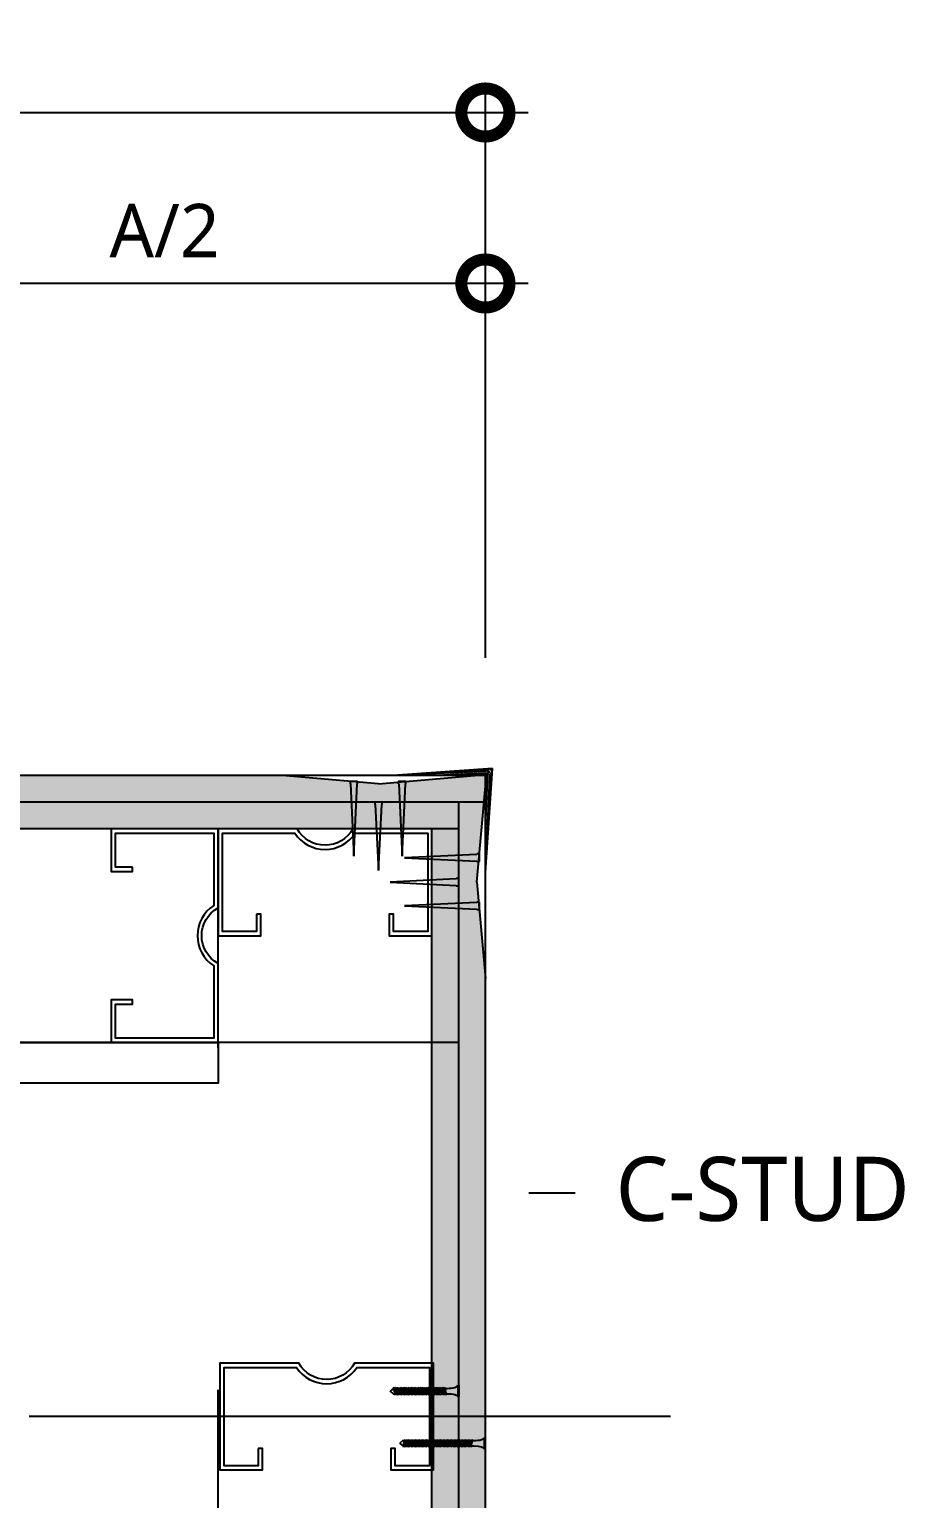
# Model space of a CAD drawing. Header units: millimetres. Extents: x 465 to 41696, y 198 to 5730.
# Drawn here: x 14993 to 15402, y 5003 to 5691 of the extents above; entities that cross this region are included whole.
import ezdxf

# ---------------------------------------------------------------- set-up
doc = ezdxf.new("R2010")
doc.units = ezdxf.units.MM
doc.header["$LTSCALE"] = 200
for name, pattern in [('CEN', [62, 60, -1, 0, -1]), ('CEN-GAUN', [32.2, 30, -1, 0.2, -1]), ('HID', [2.3, 1.5, -0.8])]:
    doc.linetypes.add(name, pattern=pattern)
doc.layers.get('DEFPOINTS').update_dxf_attribs({"color": 137})
for name, color, linetype in [('01석고보드', 73, 'Continuous'), ('01하지철물', 8, 'Continuous'), ('02 S-COL', 2, 'Continuous'), ('1', 1, 'Continuous'), ('4', 4, 'Continuous'), ('8', 8, 'Continuous'), ('cen', 1, 'CEN'), ('DIM', 7, 'Continuous'), ('LEAD', 6, 'Continuous'), ('TEXT', 3, 'Continuous')]:
    doc.layers.add(name, color=color, linetype=linetype)
doc.styles.add('arial', font='arial.ttf')
doc.styles.add('스타일1', font='malgun.ttf')
doc.dimstyles.new('CJA$0', dxfattribs={"dimscale": 300, "dimtxt": 2.7, "dimasz": 1, "dimexe": 2, "dimexo": 3, "dimgap": 1, "dimtad": 1, "dimdec": 0, "dimzin": 1, "dimdsep": 46, "dimtxsty": 'arial', "dimblk": 'DOT', "dimcen": 0.09, "dimdle": 1, "dimclrd": 256, "dimclre": 256, "dimclrt": 3, "dimadec": 0, "dimazin": 0, "dimtfac": 1, "dimtdec": 0, "dimtmove": 2, "dimatfit": 3, "dimldrblk": 'DOT', "dimfxl": 1, "dimtolj": 1, "dimtzin": 1, "dimarcsym": 0})

# ---------------------------------------------------------------- blocks, each defined once
blk = doc.blocks.new('_DotSmall')
at = {"color": 0, "linetype": 'ByBlock', "const_width": 0.5}
blk.add_lwpolyline([(-0.0625, 0, 1), (0.0625, 0, 1)], format="xyb", close=True, dxfattribs=at)
blk = doc.blocks.new('*D87')
at = {"layer": 'DEFPOINTS', "color": 0, "transparency": 16777216}
for p in [(15205.79, 5652.05), (14605.79, 5366.88), (15205.79, 5366.88)]:
    blk.add_point(p, dxfattribs=at)
at = {"layer": 'DIM', "color": 7, "lineweight": -2, "transparency": 16777216}
for p, q in [((14605.79, 5396.88), (14605.79, 5662.05)), ((15205.79, 5396.88), (15205.79, 5662.05)), ((14585.79, 5652.05), (15225.79, 5652.05))]:
    blk.add_line(p, q, dxfattribs=at)
at = {"layer": 'DIM', "color": 7, "lineweight": -2, "transparency": 16777216, "xscale": 45, "yscale": 45, "zscale": 45, "rotation": 180}
blk.add_blockref('_DotSmall', (14605.79, 5652.05), dxfattribs=at)
at = {"layer": 'DIM', "color": 7, "lineweight": -2, "transparency": 16777216, "xscale": 45, "yscale": 45, "zscale": 45}
blk.add_blockref('_DotSmall', (15205.79, 5652.05), dxfattribs=at)
at = {"layer": 'DIM', "color": 3, "transparency": 16777216, "insert": (14905.79, 5674.55), "char_height": 25, "attachment_point": 5, "style": '스타일1'}
blk.add_mtext('\\A1;A', dxfattribs=at)
blk = doc.blocks.new('_DOT')
at = {"color": 0, "linetype": 'ByBlock'}
blk.add_line((-0.5, 0), (-1, 0), dxfattribs=at)
at = {"color": 0, "linetype": 'ByBlock', "const_width": 0.5}
blk.add_lwpolyline([(-0.25, 0, 1), (0.25, 0, 1)], format="xyb", close=True, dxfattribs=at)
blk = doc.blocks.new('*D89')
at = {"layer": 'DEFPOINTS', "color": 0, "transparency": 16777216}
for p in [(14905.79, 5572.05), (14905.79, 5398.97), (15205.79, 5366.88)]:
    blk.add_point(p, dxfattribs=at)
at = {"layer": 'DIM', "color": 7, "lineweight": -2, "transparency": 16777216}
for p, q in [((14905.79, 5428.97), (14905.79, 5582.05)), ((15205.79, 5396.88), (15205.79, 5582.05)), ((15225.79, 5572.05), (14885.79, 5572.05))]:
    blk.add_line(p, q, dxfattribs=at)
at = {"layer": 'DIM', "color": 7, "lineweight": -2, "transparency": 16777216, "xscale": 45, "yscale": 45, "zscale": 45, "rotation": 180}
blk.add_blockref('_DotSmall', (14905.79, 5572.05), dxfattribs=at)
at = {"layer": 'DIM', "color": 7, "lineweight": -2, "transparency": 16777216, "xscale": 45, "yscale": 45, "zscale": 45}
blk.add_blockref('_DotSmall', (15205.79, 5572.05), dxfattribs=at)
at = {"layer": 'DIM', "color": 3, "transparency": 16777216, "insert": (15055.79, 5596.82), "char_height": 25, "attachment_point": 5, "style": '스타일1'}
blk.add_mtext('\\A1;A/2', dxfattribs=at)

msp = doc.modelspace()

# ---------------------------------------------------------------- hatches: boundary and pattern name
at = {"layer": '1'}
h = msp.add_hatch(dxfattribs=at)
h.set_pattern_fill('ANSI31', color=256, scale=0.1, style=0)
h.set_pattern_definition([(45, (4893.61914, -13272.5427), (-0.224506403, 0.224506403), [])])
h.paths.add_polyline_path([(15201.92, 5343.53), (15201.92, 5344.63), (15162.62, 5341.89), (15175.74, 5341.89), (15175.72, 5342.39)])
h.paths.add_polyline_path([(15207.63, 5342.39), (15206.29, 5311.82), (15205.79, 5311.84), (15205.79, 5296.53), (15209.11, 5345.13), (15201.92, 5344.63), (15201.92, 5343.53), (15206.29, 5343.73, -1.92106)])
h.paths.add_polyline_path([(15207.15, 5342.93, 5.650939), (15206.83, 5343.25), (15201.92, 5343.03), (15201.92, 5341.89), (15205.79, 5341.89), (15205.79, 5311.84)])
h.paths.add_polyline_path([(15201.92, 5343.03), (15175.74, 5341.89), (15201.92, 5341.89)])
at = {"layer": '8'}
h = msp.add_hatch(dxfattribs=at)
h.set_pattern_fill('AR-SAND', color=256, scale=5, style=0)
h.set_pattern_definition([(37.5, (21405.579, 3682.869), (-0.314967, 9.634119), [0, -7.6, 0, -8.5, 0, -8.125]), (7.5, (21405.579, 3682.869), (8.848884, 14.11073), [0, -4.1, 0, -6.85, 0, -2.625]), (327.5, (21399.429, 3682.869), (15.570709, 0.028295), [0, -2.5, 0, -9, 0, -11.75]), (317.5, (21399.429, 3682.869), (15.030633, 4.388378), [0, -1.25, 0, -5.9, 0, -6.75])])
h.paths.add_polyline_path([(14618.29, 5341.21), (14610.79, 5341.88), (14605.79, 5341.88), (14605.79, 5336.88), (14609.79, 5291.88), (14605.79, 5246.88), (14605.79, 4836.88), (14609.79, 4791.88), (14606.46, 4754.38), (14618.29, 4754.38)])
h.paths.add_polyline_path([(14630.79, 5329.38), (14618.29, 5329.38), (14618.29, 4766.88), (14630.79, 4766.88)])
h.paths.add_polyline_path([(15193.29, 5329.38), (14630.79, 5329.38), (14630.79, 5316.88), (15193.29, 5316.88)])
h.paths.add_polyline_path([(15205.79, 5336.88), (15205.79, 5341.88), (15200.79, 5341.88), (15155.79, 5337.88), (15110.79, 5341.88), (14700.79, 5341.88), (14655.79, 5337.88), (14618.29, 5341.21), (14618.29, 5329.38), (15205.13, 5329.38)])
h.paths.add_polyline_path([(15193.29, 5316.88), (15180.79, 5316.88), (15180.79, 4754.38), (15193.29, 4754.38)])
h.paths.add_polyline_path([(15205.79, 5246.88), (15201.79, 5291.88), (15205.13, 5329.38), (15193.29, 5329.38), (15193.29, 4742.55), (15200.79, 4741.88), (15205.79, 4741.88), (15205.79, 4746.88), (15201.79, 4791.88), (15205.79, 4836.88)])

# ---------------------------------------------------------------- linework, layer by layer
at = {"layer": '01석고보드'}
for p, q in [((15155.79, 5337.88), (15110.79, 5341.88)), ((15155.79, 5337.88), (15200.79, 5341.88)), ((15201.79, 5291.88), (15205.79, 5336.88)), ((15205.79, 5329.38), (14618.29, 5329.38)), ((15193.29, 4741.88), (15193.29, 5329.38)), ((15193.29, 5316.88), (14630.79, 5316.88)), ((15180.79, 4754.38), (15180.79, 5316.88)), ((15201.79, 5291.88), (15205.79, 5246.88))]:
    msp.add_line(p, q, dxfattribs=at)
msp.add_lwpolyline([(14605.79, 5341.88), (14605.79, 4741.88), (15205.79, 4741.88), (15205.79, 5341.88)], close=True, dxfattribs=at)
at = {"layer": '01하지철물', "color": 4}
for p, q in [((15142.54, 5339.06), (15142.54, 5337.92)), ((15146.04, 5339.06), (15142.54, 5339.06)), ((15142.54, 5337.92), (15142.73, 5337.92)), ((15142.73, 5337.92), (15144.29, 5304.06)), ((15144.29, 5304.06), (15145.85, 5337.92)), ((15145.85, 5337.92), (15146.04, 5337.92)), ((15146.04, 5337.92), (15146.04, 5339.06)), ((15165.04, 5339.06), (15165.04, 5337.92)), ((15168.54, 5339.06), (15165.04, 5339.06)), ((15165.04, 5337.92), (15165.23, 5337.92)), ((15165.23, 5337.92), (15166.79, 5304.06)), ((15166.79, 5304.06), (15168.35, 5337.92)), ((15168.35, 5337.92), (15168.54, 5337.92)), ((15168.54, 5337.92), (15168.54, 5339.06)), ((15157.54, 5329.38), (15154.04, 5329.38)), ((15154.04, 5329.38), (15154.04, 5328.25)), ((15154.04, 5328.25), (15154.24, 5328.25)), ((15154.24, 5328.25), (15155.79, 5297.38)), ((15155.79, 5297.38), (15157.35, 5328.25)), ((15157.35, 5328.25), (15157.54, 5328.25)), ((15157.54, 5328.25), (15157.54, 5329.38)), ((15201.84, 5304.94), (15167.97, 5303.38)), ((15167.97, 5303.38), (15201.84, 5301.82)), ((15202.97, 5305.13), (15201.84, 5305.13)), ((15201.84, 5305.13), (15201.84, 5304.94)), ((15201.84, 5301.82), (15201.84, 5301.63)), ((15201.84, 5301.63), (15202.97, 5301.63)), ((15202.97, 5301.63), (15202.97, 5305.13)), ((15192.16, 5293.63), (15192.16, 5293.44)), ((15193.29, 5293.63), (15192.16, 5293.63)), ((15193.29, 5290.13), (15193.29, 5293.63)), ((15192.16, 5293.44), (15161.29, 5291.88)), ((15161.29, 5291.88), (15192.16, 5290.32)), ((15192.16, 5290.32), (15192.16, 5290.13)), ((15192.16, 5290.13), (15193.29, 5290.13)), ((15201.84, 5282.44), (15167.97, 5280.88)), ((15167.97, 5280.88), (15201.84, 5279.32)), ((15201.84, 5282.63), (15201.84, 5282.44)), ((15202.97, 5282.63), (15201.84, 5282.63)), ((15202.97, 5279.13), (15202.97, 5282.63)), ((15201.84, 5279.32), (15201.84, 5279.13)), ((15201.84, 5279.13), (15202.97, 5279.13))]:
    msp.add_line(p, q, dxfattribs=at)
at = {"layer": '02 S-COL', "linetype": 'Continuous'}
msp.add_lwpolyline([(14730.79, 5197.88), (14730.79, 5216.88), (15080.79, 5216.88), (15080.79, 5197.88), (14926.79, 5197.88, 0.414214), (14911.79, 5182.88), (14911.79, 4900.88, 0.414214), (14926.79, 4885.88), (15080.79, 4885.88), (15080.79, 4866.88), (14730.79, 4866.88), (14730.79, 4885.88), (14884.79, 4885.88, 0.414214), (14899.79, 4900.88), (14899.79, 5182.88, 0.414214), (14884.79, 5197.88)], format="xyb", close=True, dxfattribs=at)
at = {"layer": '1'}
for p, q in [((15209.11, 5345.13), (15162.62, 5341.89)), ((15205.79, 5296.53), (15209.11, 5345.13))]:
    msp.add_line(p, q, dxfattribs=at)
at = {"layer": '4'}
for points in [[(15040.79, 5298.88), (15032.79, 5298.88), (15032.79, 5314.88), (15078.79, 5314.88), (15078.79, 5281.01, 0.542783), (15078.79, 5252.75), (15078.79, 5218.88), (15032.79, 5218.88), (15032.79, 5234.88), (15040.79, 5234.88), (15040.79, 5236.88), (15030.79, 5236.88), (15030.79, 5216.88), (15080.79, 5216.88), (15080.79, 5253.88, -0.589997), (15080.79, 5279.88), (15080.79, 5316.88), (15030.79, 5316.88), (15030.79, 5296.88), (15040.79, 5296.88)], [(15098.79, 5276.88), (15098.79, 5268.88), (15082.79, 5268.88), (15082.79, 5314.88), (15116.66, 5314.88, 0.542783), (15144.93, 5314.88), (15178.79, 5314.88), (15178.79, 5268.88), (15162.79, 5268.88), (15162.79, 5276.88), (15160.79, 5276.88), (15160.79, 5266.88), (15180.79, 5266.88), (15180.79, 5316.88), (15143.79, 5316.88, -0.589997), (15117.79, 5316.88), (15080.79, 5316.88), (15080.79, 5266.88), (15100.79, 5266.88), (15100.79, 5276.88)], [(15099.58, 5026.88), (15099.58, 5018.88), (15083.58, 5018.88), (15083.58, 5064.88), (15117.45, 5064.88, 0.542783), (15145.71, 5064.88), (15179.58, 5064.88), (15179.58, 5018.88), (15163.58, 5018.88), (15163.58, 5026.88), (15161.58, 5026.88), (15161.58, 5016.88), (15181.58, 5016.88), (15181.58, 5066.88), (15144.58, 5066.88, -0.589997), (15118.58, 5066.88), (15081.58, 5066.88), (15081.58, 5016.88), (15101.58, 5016.88), (15101.58, 5026.88)]]:
    msp.add_lwpolyline(points, format="xyb", close=True, dxfattribs=at)
at = {"layer": '8', "linetype": 'HID'}
for p, q in [((15080.79, 4754.38), (15080.79, 5316.88)), ((15193.29, 5216.88), (14630.79, 5216.88))]:
    msp.add_line(p, q, dxfattribs=at)
at = {"layer": '8'}
for p, q in [((15162.79, 5055.06), (15161.29, 5053.81)), ((15162.69, 5052.56), (15161.29, 5053.81)), ((15162.79, 5055.06), (15163.09, 5055.56)), ((15162.79, 5055.06), (15163.39, 5052.56)), ((15163.09, 5055.56), (15163.39, 5055.06)), ((15163.39, 5055.06), (15163.39, 5052.56)), ((15163.39, 5055.06), (15164.09, 5055.06)), ((15163.39, 5055.06), (15163.99, 5052.56)), ((15164.09, 5055.06), (15164.39, 5055.56)), ((15164.09, 5055.06), (15164.69, 5052.56)), ((15164.39, 5055.56), (15164.69, 5055.06)), ((15164.69, 5055.06), (15164.69, 5052.56)), ((15164.69, 5055.06), (15165.39, 5055.06)), ((15164.69, 5055.06), (15165.29, 5052.56)), ((15165.39, 5055.06), (15165.69, 5055.56)), ((15165.39, 5055.06), (15165.99, 5052.56)), ((15165.69, 5055.56), (15165.99, 5055.06)), ((15165.99, 5055.06), (15165.99, 5052.56)), ((15165.99, 5055.06), (15166.69, 5055.06)), ((15165.99, 5055.06), (15166.59, 5052.56)), ((15166.69, 5055.06), (15166.99, 5055.56)), ((15166.69, 5055.06), (15167.29, 5052.56)), ((15166.99, 5055.56), (15167.29, 5055.06)), ((15167.29, 5055.06), (15167.29, 5052.56)), ((15167.29, 5055.06), (15167.89, 5052.56)), ((15167.29, 5055.06), (15167.99, 5055.06)), ((15167.99, 5055.06), (15168.29, 5055.56)), ((15167.99, 5055.06), (15168.59, 5052.56)), ((15168.29, 5055.56), (15168.59, 5055.06)), ((15168.59, 5055.06), (15168.59, 5052.56)), ((15168.59, 5055.06), (15169.29, 5055.06)), ((15168.59, 5055.06), (15169.19, 5052.56)), ((15169.29, 5055.06), (15169.59, 5055.56)), ((15169.29, 5055.06), (15169.89, 5052.56)), ((15169.59, 5055.56), (15169.89, 5055.06)), ((15169.89, 5055.06), (15169.89, 5052.56)), ((15169.89, 5055.06), (15170.49, 5052.56)), ((15169.89, 5055.06), (15170.59, 5055.06)), ((15170.59, 5055.06), (15170.89, 5055.56)), ((15170.59, 5055.06), (15171.19, 5052.56)), ((15170.89, 5055.56), (15171.19, 5055.06)), ((15171.19, 5055.06), (15171.19, 5052.56)), ((15171.19, 5055.06), (15171.89, 5055.06)), ((15171.19, 5055.06), (15171.79, 5052.56)), ((15171.89, 5055.06), (15172.19, 5055.56)), ((15171.89, 5055.06), (15172.49, 5052.56)), ((15172.19, 5055.56), (15172.49, 5055.06)), ((15172.49, 5055.06), (15172.49, 5052.56)), ((15172.49, 5055.06), (15173.09, 5052.56)), ((15172.49, 5055.06), (15173.19, 5055.06)), ((15173.19, 5055.06), (15173.49, 5055.56)), ((15173.19, 5055.06), (15173.79, 5052.56)), ((15173.49, 5055.56), (15173.79, 5055.06)), ((15173.79, 5055.06), (15173.79, 5052.56)), ((15173.79, 5055.06), (15174.49, 5055.06)), ((15173.79, 5055.06), (15174.39, 5052.56)), ((15174.49, 5055.06), (15174.79, 5055.56)), ((15174.49, 5055.06), (15175.09, 5052.56)), ((15174.79, 5055.56), (15175.09, 5055.06)), ((15175.09, 5055.06), (15175.09, 5052.56)), ((15175.09, 5055.06), (15175.69, 5052.56)), ((15175.09, 5055.06), (15175.79, 5055.06)), ((15175.79, 5055.06), (15176.09, 5055.56)), ((15175.79, 5055.06), (15176.39, 5052.56)), ((15176.09, 5055.56), (15176.39, 5055.06)), ((15176.39, 5055.06), (15176.39, 5052.56)), ((15176.39, 5055.06), (15177.09, 5055.06)), ((15176.39, 5055.06), (15176.99, 5052.56)), ((15177.09, 5055.06), (15177.39, 5055.56)), ((15177.09, 5055.06), (15177.69, 5052.56)), ((15177.39, 5055.56), (15177.69, 5055.06)), ((15177.69, 5055.06), (15177.69, 5052.56)), ((15177.69, 5055.06), (15178.29, 5052.56)), ((15177.69, 5055.06), (15178.39, 5055.06)), ((15178.39, 5055.06), (15178.69, 5055.56)), ((15178.39, 5055.06), (15178.99, 5052.56)), ((15178.69, 5055.56), (15178.99, 5055.06)), ((15178.99, 5055.06), (15178.99, 5052.56)), ((15178.99, 5055.06), (15179.69, 5055.06)), ((15178.99, 5055.06), (15179.59, 5052.56)), ((15179.69, 5055.06), (15179.99, 5055.56)), ((15179.69, 5055.06), (15180.29, 5052.56)), ((15179.99, 5055.56), (15180.29, 5055.06)), ((15180.29, 5055.06), (15180.29, 5052.56)), ((15180.29, 5055.06), (15180.89, 5052.56)), ((15180.29, 5055.06), (15180.99, 5055.06)), ((15180.99, 5055.06), (15181.29, 5055.56)), ((15180.99, 5055.06), (15181.59, 5052.56)), ((15181.29, 5055.56), (15181.59, 5055.06)), ((15181.59, 5055.06), (15181.59, 5052.56)), ((15181.59, 5055.06), (15182.29, 5055.06)), ((15181.59, 5055.06), (15182.19, 5052.56)), ((15182.29, 5055.06), (15182.59, 5055.56)), ((15182.29, 5055.06), (15182.89, 5052.56)), ((15182.59, 5055.56), (15182.89, 5055.06)), ((15182.89, 5055.06), (15182.89, 5052.56)), ((15182.89, 5055.06), (15183.49, 5052.56)), ((15182.89, 5055.06), (15183.59, 5055.06)), ((15183.59, 5055.06), (15183.89, 5055.56)), ((15183.59, 5055.06), (15184.19, 5052.56)), ((15183.89, 5055.56), (15184.19, 5055.06)), ((15184.19, 5055.06), (15184.19, 5052.56)), ((15184.19, 5055.06), (15184.89, 5055.06)), ((15184.19, 5055.06), (15184.79, 5052.56)), ((15184.89, 5055.06), (15185.19, 5055.56)), ((15184.89, 5055.06), (15185.49, 5052.56)), ((15185.19, 5055.56), (15185.49, 5055.06)), ((15185.49, 5055.06), (15185.49, 5052.56)), ((15185.49, 5055.06), (15186.09, 5052.56)), ((15185.49, 5055.06), (15186.19, 5055.06)), ((15186.19, 5055.06), (15186.49, 5055.56)), ((15186.19, 5055.06), (15186.79, 5052.56)), ((15186.49, 5055.56), (15186.79, 5055.06)), ((15186.79, 5055.06), (15187.89, 5055.06)), ((15186.79, 5055.06), (15186.79, 5052.56)), ((15186.79, 5055.06), (15187.39, 5052.56)), ((15193.29, 5056.56), (15192.89, 5056.56)), ((15192.89, 5056.56), (15192.89, 5051.06)), ((15193.29, 5056.56), (15193.29, 5051.06)), ((15162.69, 5052.56), (15163.39, 5052.56)), ((15163.39, 5052.56), (15163.69, 5052.06)), ((15163.69, 5052.06), (15163.99, 5052.56)), ((15163.99, 5052.56), (15164.69, 5052.56)), ((15164.69, 5052.56), (15164.99, 5052.06)), ((15164.99, 5052.06), (15165.29, 5052.56)), ((15165.29, 5052.56), (15165.99, 5052.56)), ((15165.99, 5052.56), (15166.29, 5052.06)), ((15166.29, 5052.06), (15166.59, 5052.56)), ((15166.59, 5052.56), (15167.29, 5052.56)), ((15167.29, 5052.56), (15167.59, 5052.06)), ((15167.59, 5052.06), (15167.89, 5052.56)), ((15167.89, 5052.56), (15168.59, 5052.56)), ((15168.59, 5052.56), (15168.89, 5052.06)), ((15168.89, 5052.06), (15169.19, 5052.56)), ((15169.19, 5052.56), (15169.89, 5052.56)), ((15169.89, 5052.56), (15170.19, 5052.06)), ((15170.19, 5052.06), (15170.49, 5052.56)), ((15170.49, 5052.56), (15171.19, 5052.56)), ((15171.19, 5052.56), (15171.49, 5052.06)), ((15171.49, 5052.06), (15171.79, 5052.56)), ((15171.79, 5052.56), (15172.49, 5052.56)), ((15172.49, 5052.56), (15172.79, 5052.06)), ((15172.79, 5052.06), (15173.09, 5052.56)), ((15173.09, 5052.56), (15173.79, 5052.56)), ((15173.79, 5052.56), (15174.09, 5052.06)), ((15174.09, 5052.06), (15174.39, 5052.56)), ((15174.39, 5052.56), (15175.09, 5052.56)), ((15175.09, 5052.56), (15175.39, 5052.06)), ((15175.39, 5052.06), (15175.69, 5052.56)), ((15175.69, 5052.56), (15176.39, 5052.56)), ((15176.39, 5052.56), (15176.69, 5052.06)), ((15176.69, 5052.06), (15176.99, 5052.56)), ((15176.99, 5052.56), (15177.69, 5052.56)), ((15177.69, 5052.56), (15177.99, 5052.06)), ((15177.99, 5052.06), (15178.29, 5052.56)), ((15178.29, 5052.56), (15178.99, 5052.56)), ((15178.99, 5052.56), (15179.29, 5052.06)), ((15179.29, 5052.06), (15179.59, 5052.56)), ((15179.59, 5052.56), (15180.29, 5052.56)), ((15180.29, 5052.56), (15180.59, 5052.06)), ((15180.59, 5052.06), (15180.89, 5052.56)), ((15180.89, 5052.56), (15181.59, 5052.56)), ((15181.59, 5052.56), (15181.89, 5052.06)), ((15181.89, 5052.06), (15182.19, 5052.56)), ((15182.19, 5052.56), (15182.89, 5052.56)), ((15182.89, 5052.56), (15183.19, 5052.06)), ((15183.19, 5052.06), (15183.49, 5052.56)), ((15183.49, 5052.56), (15184.19, 5052.56)), ((15184.19, 5052.56), (15184.49, 5052.06)), ((15184.49, 5052.06), (15184.79, 5052.56)), ((15184.79, 5052.56), (15185.49, 5052.56)), ((15185.49, 5052.56), (15185.79, 5052.06)), ((15185.79, 5052.06), (15186.09, 5052.56)), ((15186.09, 5052.56), (15186.79, 5052.56)), ((15186.79, 5052.56), (15187.09, 5052.06)), ((15187.09, 5052.06), (15187.39, 5052.56)), ((15187.39, 5052.56), (15187.89, 5052.56)), ((15193.29, 5051.06), (15192.89, 5051.06)), ((15167.19, 5030.63), (15165.79, 5029.38)), ((15167.29, 5028.13), (15165.79, 5029.38)), ((15167.19, 5030.63), (15167.89, 5030.63)), ((15167.29, 5028.13), (15167.89, 5030.63)), ((15167.29, 5028.13), (15167.59, 5027.63)), ((15167.59, 5027.63), (15167.89, 5028.13)), ((15167.89, 5030.63), (15168.19, 5031.13)), ((15167.89, 5028.13), (15168.49, 5030.63)), ((15167.89, 5028.13), (15167.89, 5030.63)), ((15167.89, 5028.13), (15168.59, 5028.13)), ((15168.19, 5031.13), (15168.49, 5030.63)), ((15168.49, 5030.63), (15169.19, 5030.63)), ((15168.59, 5028.13), (15169.19, 5030.63)), ((15168.59, 5028.13), (15168.89, 5027.63)), ((15168.89, 5027.63), (15169.19, 5028.13)), ((15169.19, 5030.63), (15169.49, 5031.13)), ((15169.19, 5028.13), (15169.79, 5030.63)), ((15169.19, 5028.13), (15169.19, 5030.63)), ((15169.19, 5028.13), (15169.89, 5028.13)), ((15169.49, 5031.13), (15169.79, 5030.63)), ((15169.79, 5030.63), (15170.49, 5030.63)), ((15169.89, 5028.13), (15170.49, 5030.63)), ((15169.89, 5028.13), (15170.19, 5027.63)), ((15170.19, 5027.63), (15170.49, 5028.13)), ((15170.49, 5030.63), (15170.79, 5031.13)), ((15170.49, 5028.13), (15171.09, 5030.63)), ((15170.49, 5028.13), (15170.49, 5030.63)), ((15170.49, 5028.13), (15171.19, 5028.13)), ((15170.79, 5031.13), (15171.09, 5030.63)), ((15171.09, 5030.63), (15171.79, 5030.63)), ((15171.19, 5028.13), (15171.79, 5030.63)), ((15171.19, 5028.13), (15171.49, 5027.63)), ((15171.49, 5027.63), (15171.79, 5028.13)), ((15171.79, 5030.63), (15172.09, 5031.13)), ((15171.79, 5028.13), (15172.39, 5030.63)), ((15171.79, 5028.13), (15171.79, 5030.63)), ((15171.79, 5028.13), (15172.49, 5028.13)), ((15172.09, 5031.13), (15172.39, 5030.63)), ((15172.39, 5030.63), (15173.09, 5030.63)), ((15172.49, 5028.13), (15173.09, 5030.63)), ((15172.49, 5028.13), (15172.79, 5027.63)), ((15172.79, 5027.63), (15173.09, 5028.13)), ((15173.09, 5030.63), (15173.39, 5031.13)), ((15173.09, 5028.13), (15173.69, 5030.63)), ((15173.09, 5028.13), (15173.09, 5030.63)), ((15173.09, 5028.13), (15173.79, 5028.13)), ((15173.39, 5031.13), (15173.69, 5030.63)), ((15173.69, 5030.63), (15174.39, 5030.63)), ((15173.79, 5028.13), (15174.39, 5030.63)), ((15173.79, 5028.13), (15174.09, 5027.63)), ((15174.09, 5027.63), (15174.39, 5028.13)), ((15174.39, 5030.63), (15174.69, 5031.13)), ((15174.39, 5028.13), (15174.99, 5030.63)), ((15174.39, 5028.13), (15174.39, 5030.63)), ((15174.39, 5028.13), (15175.09, 5028.13)), ((15174.69, 5031.13), (15174.99, 5030.63)), ((15174.99, 5030.63), (15175.69, 5030.63)), ((15175.09, 5028.13), (15175.69, 5030.63)), ((15175.09, 5028.13), (15175.39, 5027.63)), ((15175.39, 5027.63), (15175.69, 5028.13)), ((15175.69, 5030.63), (15175.99, 5031.13)), ((15175.69, 5028.13), (15176.29, 5030.63)), ((15175.69, 5028.13), (15175.69, 5030.63)), ((15175.69, 5028.13), (15176.39, 5028.13)), ((15175.99, 5031.13), (15176.29, 5030.63)), ((15176.29, 5030.63), (15176.99, 5030.63)), ((15176.39, 5028.13), (15176.99, 5030.63)), ((15176.39, 5028.13), (15176.69, 5027.63)), ((15176.69, 5027.63), (15176.99, 5028.13)), ((15176.99, 5030.63), (15177.29, 5031.13)), ((15176.99, 5028.13), (15177.59, 5030.63)), ((15176.99, 5028.13), (15176.99, 5030.63)), ((15176.99, 5028.13), (15177.69, 5028.13)), ((15177.29, 5031.13), (15177.59, 5030.63)), ((15177.59, 5030.63), (15178.29, 5030.63)), ((15177.69, 5028.13), (15178.29, 5030.63)), ((15177.69, 5028.13), (15177.99, 5027.63)), ((15177.99, 5027.63), (15178.29, 5028.13)), ((15178.29, 5030.63), (15178.59, 5031.13)), ((15178.29, 5028.13), (15178.89, 5030.63)), ((15178.29, 5028.13), (15178.29, 5030.63)), ((15178.29, 5028.13), (15178.99, 5028.13)), ((15178.59, 5031.13), (15178.89, 5030.63)), ((15178.89, 5030.63), (15179.59, 5030.63)), ((15178.99, 5028.13), (15179.59, 5030.63)), ((15178.99, 5028.13), (15179.29, 5027.63)), ((15179.29, 5027.63), (15179.59, 5028.13)), ((15179.59, 5030.63), (15179.89, 5031.13)), ((15179.59, 5028.13), (15180.19, 5030.63)), ((15179.59, 5028.13), (15179.59, 5030.63)), ((15179.59, 5028.13), (15180.29, 5028.13)), ((15179.89, 5031.13), (15180.19, 5030.63)), ((15180.19, 5030.63), (15180.89, 5030.63)), ((15180.29, 5028.13), (15180.89, 5030.63)), ((15180.29, 5028.13), (15180.59, 5027.63)), ((15180.59, 5027.63), (15180.89, 5028.13)), ((15180.89, 5030.63), (15181.19, 5031.13)), ((15180.89, 5028.13), (15181.49, 5030.63)), ((15180.89, 5028.13), (15180.89, 5030.63)), ((15180.89, 5028.13), (15181.59, 5028.13)), ((15181.19, 5031.13), (15181.49, 5030.63)), ((15181.49, 5030.63), (15182.19, 5030.63)), ((15181.59, 5028.13), (15182.19, 5030.63)), ((15181.59, 5028.13), (15181.89, 5027.63)), ((15181.89, 5027.63), (15182.19, 5028.13)), ((15182.19, 5030.63), (15182.49, 5031.13)), ((15182.19, 5028.13), (15182.79, 5030.63)), ((15182.19, 5028.13), (15182.19, 5030.63)), ((15182.19, 5028.13), (15182.89, 5028.13)), ((15182.49, 5031.13), (15182.79, 5030.63)), ((15182.79, 5030.63), (15183.49, 5030.63)), ((15182.89, 5028.13), (15183.49, 5030.63)), ((15182.89, 5028.13), (15183.19, 5027.63)), ((15183.19, 5027.63), (15183.49, 5028.13)), ((15183.49, 5030.63), (15183.79, 5031.13)), ((15183.49, 5028.13), (15184.09, 5030.63)), ((15183.49, 5028.13), (15183.49, 5030.63)), ((15183.49, 5028.13), (15184.19, 5028.13)), ((15183.79, 5031.13), (15184.09, 5030.63)), ((15184.09, 5030.63), (15184.79, 5030.63)), ((15184.19, 5028.13), (15184.79, 5030.63)), ((15184.19, 5028.13), (15184.49, 5027.63)), ((15184.49, 5027.63), (15184.79, 5028.13)), ((15184.79, 5030.63), (15185.09, 5031.13)), ((15184.79, 5028.13), (15185.39, 5030.63)), ((15184.79, 5028.13), (15184.79, 5030.63)), ((15184.79, 5028.13), (15185.49, 5028.13)), ((15185.09, 5031.13), (15185.39, 5030.63)), ((15185.39, 5030.63), (15186.09, 5030.63)), ((15185.49, 5028.13), (15186.09, 5030.63)), ((15185.49, 5028.13), (15185.79, 5027.63)), ((15185.79, 5027.63), (15186.09, 5028.13)), ((15186.09, 5030.63), (15186.39, 5031.13)), ((15186.09, 5028.13), (15186.69, 5030.63)), ((15186.09, 5028.13), (15186.09, 5030.63)), ((15186.09, 5028.13), (15186.79, 5028.13)), ((15186.39, 5031.13), (15186.69, 5030.63)), ((15186.69, 5030.63), (15187.39, 5030.63)), ((15186.79, 5028.13), (15187.39, 5030.63)), ((15186.79, 5028.13), (15187.09, 5027.63)), ((15187.09, 5027.63), (15187.39, 5028.13)), ((15187.39, 5030.63), (15187.69, 5031.13)), ((15187.39, 5028.13), (15187.99, 5030.63)), ((15187.39, 5028.13), (15187.39, 5030.63)), ((15187.39, 5028.13), (15188.09, 5028.13)), ((15187.69, 5031.13), (15187.99, 5030.63)), ((15187.99, 5030.63), (15188.69, 5030.63)), ((15188.09, 5028.13), (15188.69, 5030.63)), ((15188.09, 5028.13), (15188.39, 5027.63)), ((15188.39, 5027.63), (15188.69, 5028.13)), ((15188.69, 5030.63), (15188.99, 5031.13)), ((15188.69, 5028.13), (15189.29, 5030.63)), ((15188.69, 5028.13), (15188.69, 5030.63)), ((15188.69, 5028.13), (15189.39, 5028.13)), ((15188.99, 5031.13), (15189.29, 5030.63)), ((15189.29, 5030.63), (15189.99, 5030.63)), ((15189.39, 5028.13), (15189.99, 5030.63)), ((15189.39, 5028.13), (15189.69, 5027.63)), ((15189.69, 5027.63), (15189.99, 5028.13)), ((15189.99, 5030.63), (15190.29, 5031.13)), ((15189.99, 5028.13), (15190.59, 5030.63)), ((15189.99, 5028.13), (15189.99, 5030.63)), ((15189.99, 5028.13), (15190.69, 5028.13)), ((15190.29, 5031.13), (15190.59, 5030.63)), ((15190.59, 5030.63), (15191.29, 5030.63)), ((15190.69, 5028.13), (15191.29, 5030.63)), ((15190.69, 5028.13), (15190.99, 5027.63)), ((15190.99, 5027.63), (15191.29, 5028.13)), ((15191.29, 5030.63), (15191.59, 5031.13)), ((15191.29, 5028.13), (15191.89, 5030.63)), ((15191.29, 5028.13), (15191.29, 5030.63)), ((15191.29, 5028.13), (15191.99, 5028.13)), ((15191.59, 5031.13), (15191.89, 5030.63)), ((15191.89, 5030.63), (15192.59, 5030.63)), ((15191.99, 5028.13), (15192.59, 5030.63)), ((15191.99, 5028.13), (15192.29, 5027.63)), ((15192.29, 5027.63), (15192.59, 5028.13)), ((15192.59, 5030.63), (15192.89, 5031.13)), ((15192.59, 5028.13), (15193.19, 5030.63)), ((15192.59, 5028.13), (15192.59, 5030.63)), ((15192.59, 5028.13), (15193.29, 5028.13)), ((15192.89, 5031.13), (15193.19, 5030.63)), ((15193.19, 5030.63), (15193.89, 5030.63)), ((15193.29, 5028.13), (15193.89, 5030.63)), ((15193.29, 5028.13), (15193.59, 5027.63)), ((15193.59, 5027.63), (15193.89, 5028.13)), ((15193.89, 5030.63), (15194.19, 5031.13)), ((15193.89, 5028.13), (15194.49, 5030.63)), ((15193.89, 5028.13), (15193.89, 5030.63)), ((15193.89, 5028.13), (15194.59, 5028.13)), ((15194.19, 5031.13), (15194.49, 5030.63)), ((15194.49, 5030.63), (15195.19, 5030.63)), ((15194.59, 5028.13), (15195.19, 5030.63)), ((15194.59, 5028.13), (15194.89, 5027.63)), ((15194.89, 5027.63), (15195.19, 5028.13)), ((15195.19, 5030.63), (15195.49, 5031.13)), ((15195.19, 5028.13), (15195.79, 5030.63)), ((15195.19, 5028.13), (15195.19, 5030.63)), ((15195.19, 5028.13), (15195.89, 5028.13)), ((15195.49, 5031.13), (15195.79, 5030.63)), ((15195.79, 5030.63), (15196.49, 5030.63)), ((15195.89, 5028.13), (15196.49, 5030.63)), ((15195.89, 5028.13), (15196.19, 5027.63)), ((15196.19, 5027.63), (15196.49, 5028.13)), ((15196.49, 5030.63), (15196.79, 5031.13)), ((15196.49, 5028.13), (15197.09, 5030.63)), ((15196.49, 5028.13), (15196.49, 5030.63)), ((15196.49, 5028.13), (15197.19, 5028.13)), ((15196.79, 5031.13), (15197.09, 5030.63)), ((15197.09, 5030.63), (15197.79, 5030.63)), ((15197.19, 5028.13), (15197.79, 5030.63)), ((15197.19, 5028.13), (15197.49, 5027.63)), ((15197.49, 5027.63), (15197.79, 5028.13)), ((15197.79, 5030.63), (15198.09, 5031.13)), ((15197.79, 5028.13), (15198.39, 5030.63)), ((15197.79, 5028.13), (15197.79, 5030.63)), ((15197.79, 5028.13), (15198.49, 5028.13)), ((15198.09, 5031.13), (15198.39, 5030.63)), ((15198.39, 5030.63), (15199.09, 5030.63)), ((15198.49, 5028.13), (15199.09, 5030.63)), ((15198.49, 5028.13), (15198.79, 5027.63)), ((15198.79, 5027.63), (15199.09, 5028.13)), ((15199.09, 5030.63), (15199.39, 5031.13)), ((15199.09, 5028.13), (15199.69, 5030.63)), ((15199.09, 5028.13), (15199.09, 5030.63)), ((15199.09, 5028.13), (15200.39, 5028.13)), ((15199.39, 5031.13), (15199.69, 5030.63)), ((15199.69, 5030.63), (15200.39, 5030.63)), ((15205.39, 5026.63), (15205.39, 5032.13)), ((15205.79, 5032.13), (15205.39, 5032.13)), ((15205.79, 5026.63), (15205.39, 5026.63)), ((15205.79, 5026.63), (15205.79, 5032.13))]:
    msp.add_line(p, q, dxfattribs=at)
for centre in [(15187.89, 5056.56), (15200.39, 5032.13)]:
    msp.add_ellipse(centre, major_axis=(-5, 0), ratio=0.3, start_param=1.570796, end_param=3.141593, dxfattribs=at)
at = {"layer": '8', "extrusion": (0, 0, -1)}
for centre, major_axis, start_param, end_param in [((15187.89, 5051.06), (-5, 0), 1.570796, 3.141593), ((15200.39, 5026.63), (5, 0), -1.570796, 0)]:
    msp.add_ellipse(centre, major_axis=major_axis, ratio=0.3, start_param=start_param, end_param=end_param, dxfattribs=at)
at = {"layer": 'cen', "linetype": 'CEN-GAUN', "ltscale": 0.05}
msp.add_line((15292.41, 5041.88), (14457.96, 5041.88), dxfattribs=at)
at = {"layer": 'LEAD'}
msp.add_lwpolyline([(15118.34, 5061.9, 0, 9, 0), (15139.56, 5078.59, 0, 0, 0), (15226.08, 5146.6, 0, 0, 0)], format="xyseb", dxfattribs=at)
msp.add_lwpolyline([(15226.08, 5146.6), (15247.76, 5146.6)], dxfattribs=at)

# ---------------------------------------------------------------- texts
at = {"layer": 'TEXT', "style": '스타일1'}
msp.add_text('C-STUD ', height=30, dxfattribs=at).set_placement((15266.65, 5133.4))

# ---------------------------------------------------------------- dimensions: what is measured, and where the dimension line sits
at = {"layer": 'DIM'}
dim = msp.add_linear_dim(base=(15205.79, 5652.05), p1=(14605.79, 5366.88), p2=(15205.79, 5366.88), text='A', dimstyle='CJA$0', override={"dimscale": 10, "dimtxt": 2.5, "dimasz": 4.5, "dimexe": 1, "dimzin": 8, "dimlunit": 6, "dimtxsty": '스타일1', "dimblk1": 'DotSmall', "dimblk2": 'DotSmall', "dimsah": 1, "dimcen": 1, "dimdle": 2, "dimclrd": 7, "dimclre": 7, "dimtix": 1, "dimfxl": 2, "dimtzin": 0}, dxfattribs=at)
dim.commit()
dim.dimension.update_dxf_attribs({"geometry": '*D87', "text_midpoint": (14905.79, 5674.55)})
dim = msp.add_linear_dim(base=(14905.79, 5572.05), p1=(15205.79, 5366.88), p2=(14905.79, 5398.97), angle=180, text='A/2', dimstyle='CJA$0', override={"dimscale": 10, "dimtxt": 2.5, "dimasz": 4.5, "dimexe": 1, "dimzin": 8, "dimlunit": 6, "dimtxsty": '스타일1', "dimblk1": 'DotSmall', "dimblk2": 'DotSmall', "dimsah": 1, "dimcen": 1, "dimdle": 2, "dimclrd": 7, "dimclre": 7, "dimtix": 1, "dimfxl": 2, "dimtzin": 0}, dxfattribs=at)
dim.commit()
dim.dimension.update_dxf_attribs({"geometry": '*D89', "text_midpoint": (15055.79, 5596.82)})

doc.saveas('drawing.dxf')
